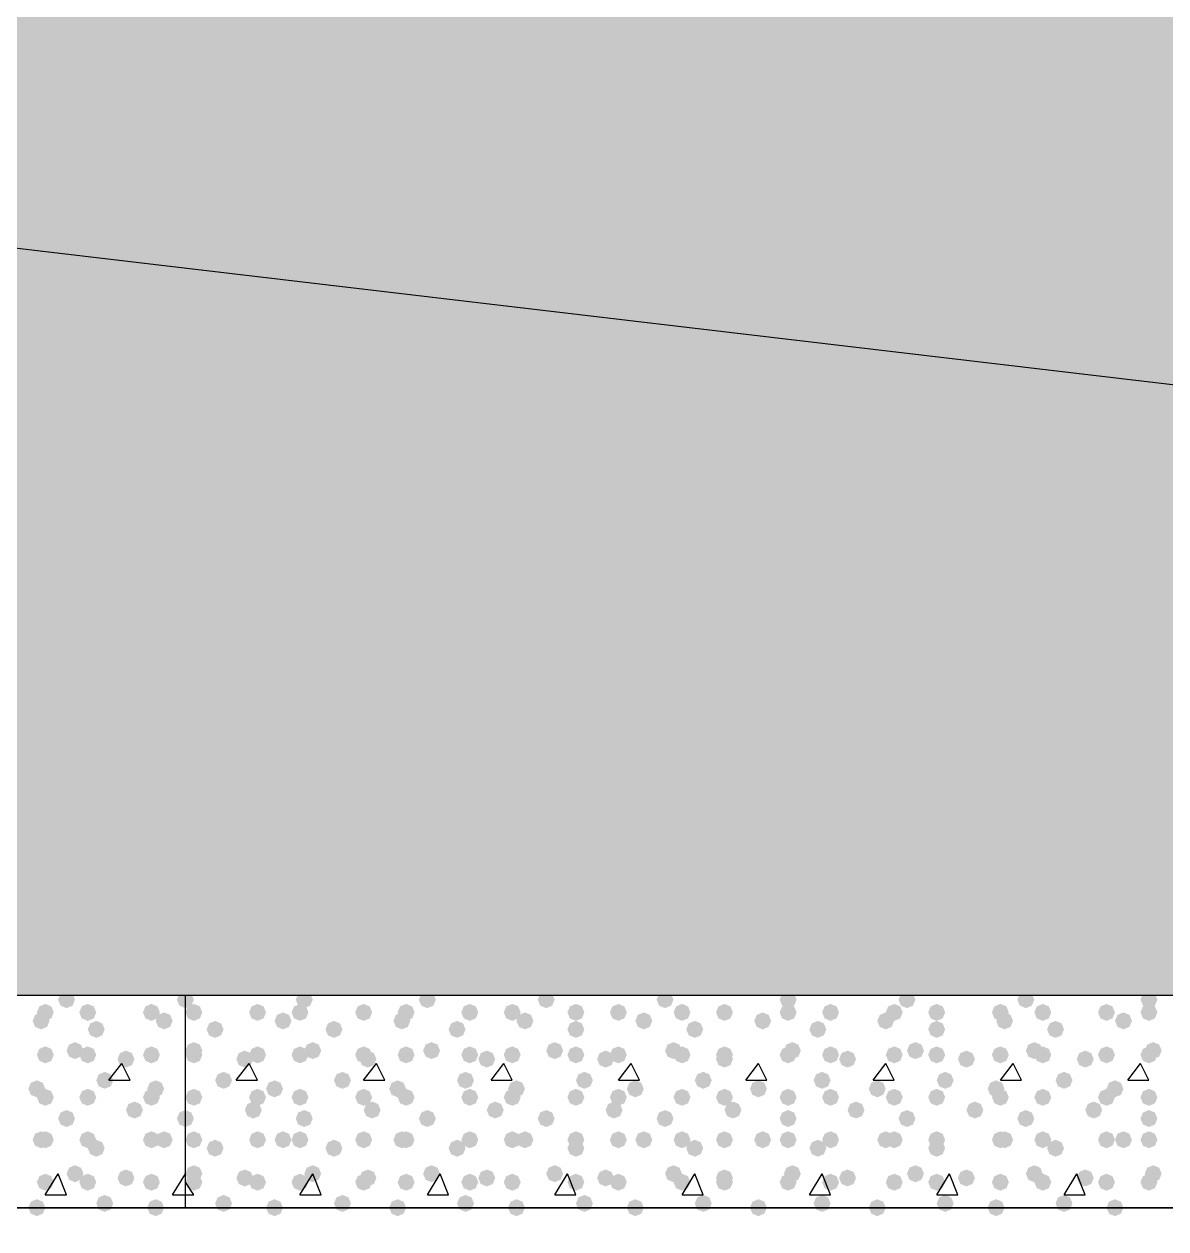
# Model space of a CAD drawing. Header units: millimetres. Extents: x 0 to 420, y 0 to 297.
# Drawn here: x 131.83 to 143.21, y 181.48 to 193.5 of the extents above; entities that cross this region are included whole.
import ezdxf

# ---------------------------------------------------------------- set-up
doc = ezdxf.new("R2010")
doc.units = ezdxf.units.MM
doc.layers.get('0').update_dxf_attribs({"linetype": 'CONTINUOUS'})

msp = doc.modelspace()

# ---------------------------------------------------------------- hatches: boundary and pattern name
at = {"true_color": 0x000008}
h = msp.add_hatch(color=0, dxfattribs=at)
h.paths.add_polyline_path([(194.902667, 202.861333), (33.528, 202.861333), (194.902667, 183.811333)], flags=0)
h.paths.add_polyline_path([(33.528, 202.861333), (194.902667, 183.811333), (33.528, 183.811333)], flags=0)
at = {"true_color": 0x000007}
for points in [[(132.334, 183.769), (132.309129, 183.709204), (132.249333, 183.684333), (132.189538, 183.709204), (132.164667, 183.769), (132.189537, 183.828796), (132.249333, 183.853667), (132.309129, 183.828796)], [(133.519333, 183.769), (133.494463, 183.709204), (133.434667, 183.684333), (133.374871, 183.709204), (133.35, 183.769), (133.374871, 183.828796), (133.434667, 183.853667), (133.494462, 183.828796)], [(132.122333, 183.642), (132.097463, 183.582204), (132.037667, 183.557333), (131.977871, 183.582204), (131.953, 183.642), (131.977871, 183.701796), (132.037667, 183.726667), (132.097462, 183.701796)], [(132.545667, 183.642), (132.520796, 183.582204), (132.461, 183.557333), (132.401204, 183.582204), (132.376333, 183.642), (132.401204, 183.701796), (132.461, 183.726667), (132.520796, 183.701796)], [(133.180667, 183.642), (133.155796, 183.582204), (133.096, 183.557333), (133.036204, 183.582204), (133.011333, 183.642), (133.036204, 183.701796), (133.096, 183.726667), (133.155796, 183.701796)], [(132.08, 183.557333), (132.055129, 183.497537), (131.995333, 183.472667), (131.935538, 183.497537), (131.910667, 183.557333), (131.935537, 183.617129), (131.995333, 183.642), (132.055129, 183.617129)], [(133.307667, 183.557333), (133.282796, 183.497537), (133.223, 183.472667), (133.163204, 183.497537), (133.138333, 183.557333), (133.163204, 183.617129), (133.223, 183.642), (133.282796, 183.617129)], [(132.630333, 183.472667), (132.605463, 183.412871), (132.545667, 183.388), (132.485871, 183.412871), (132.461, 183.472667), (132.485871, 183.532462), (132.545667, 183.557333), (132.605462, 183.532463)], [(132.418667, 183.261), (132.393796, 183.201204), (132.334, 183.176333), (132.274204, 183.201204), (132.249333, 183.261), (132.274204, 183.320796), (132.334, 183.345667), (132.393796, 183.320796)], [(132.122333, 183.218667), (132.097463, 183.158871), (132.037667, 183.134), (131.977871, 183.158871), (131.953, 183.218667), (131.977871, 183.278462), (132.037667, 183.303333), (132.097462, 183.278463)], [(132.545667, 183.218667), (132.520796, 183.158871), (132.461, 183.134), (132.401204, 183.158871), (132.376333, 183.218667), (132.401204, 183.278462), (132.461, 183.303333), (132.520796, 183.278463)], [(132.926667, 183.176333), (132.901796, 183.116537), (132.842, 183.091667), (132.782204, 183.116537), (132.757333, 183.176333), (132.782204, 183.236129), (132.842, 183.261), (132.901796, 183.236129)], [(133.180667, 183.218667), (133.155796, 183.158871), (133.096, 183.134), (133.036204, 183.158871), (133.011333, 183.218667), (133.036204, 183.278462), (133.096, 183.303333), (133.155796, 183.278463)], [(132.715, 182.964667), (132.690129, 182.904871), (132.630333, 182.88), (132.570538, 182.904871), (132.545667, 182.964667), (132.570537, 183.024462), (132.630333, 183.049333), (132.690129, 183.024463)], [(132.037667, 182.88), (132.012796, 182.820204), (131.953, 182.795333), (131.893204, 182.820204), (131.868333, 182.88), (131.893204, 182.939796), (131.953, 182.964667), (132.012796, 182.939796)], [(132.122333, 182.795333), (132.097463, 182.735537), (132.037667, 182.710667), (131.977871, 182.735537), (131.953, 182.795333), (131.977871, 182.855129), (132.037667, 182.88), (132.097462, 182.855129)], [(132.545667, 182.795333), (132.520796, 182.735537), (132.461, 182.710667), (132.401204, 182.735537), (132.376333, 182.795333), (132.401204, 182.855129), (132.461, 182.88), (132.520796, 182.855129)], [(133.180667, 182.795333), (133.155796, 182.735537), (133.096, 182.710667), (133.036204, 182.735537), (133.011333, 182.795333), (133.036204, 182.855129), (133.096, 182.88), (133.155796, 182.855129)], [(133.223, 182.88), (133.198129, 182.820204), (133.138333, 182.795333), (133.078537, 182.820204), (133.053667, 182.88), (133.078537, 182.939796), (133.138333, 182.964667), (133.198129, 182.939796)], [(133.011333, 182.668333), (132.986462, 182.608537), (132.926667, 182.583667), (132.866871, 182.608537), (132.842, 182.668333), (132.866871, 182.728129), (132.926667, 182.753), (132.986462, 182.728129)], [(132.334, 182.583667), (132.309129, 182.523871), (132.249333, 182.499), (132.189538, 182.523871), (132.164667, 182.583667), (132.189537, 182.643462), (132.249333, 182.668333), (132.309129, 182.643463)], [(133.519333, 182.583667), (133.494463, 182.523871), (133.434667, 182.499), (133.374871, 182.523871), (133.35, 182.583667), (133.374871, 182.643462), (133.434667, 182.668333), (133.494462, 182.643463)], [(132.08, 182.372), (132.055129, 182.312204), (131.995333, 182.287333), (131.935538, 182.312204), (131.910667, 182.372), (131.935537, 182.431796), (131.995333, 182.456667), (132.055129, 182.431796)], [(132.122333, 182.372), (132.097463, 182.312204), (132.037667, 182.287333), (131.977871, 182.312204), (131.953, 182.372), (131.977871, 182.431796), (132.037667, 182.456667), (132.097462, 182.431796)], [(132.545667, 182.372), (132.520796, 182.312204), (132.461, 182.287333), (132.401204, 182.312204), (132.376333, 182.372), (132.401204, 182.431796), (132.461, 182.456667), (132.520796, 182.431796)], [(133.180667, 182.372), (133.155796, 182.312204), (133.096, 182.287333), (133.036204, 182.312204), (133.011333, 182.372), (133.036204, 182.431796), (133.096, 182.456667), (133.155796, 182.431796)], [(133.307667, 182.372), (133.282796, 182.312204), (133.223, 182.287333), (133.163204, 182.312204), (133.138333, 182.372), (133.163204, 182.431796), (133.223, 182.456667), (133.282796, 182.431796)], [(132.630333, 182.287333), (132.605463, 182.227537), (132.545667, 182.202667), (132.485871, 182.227537), (132.461, 182.287333), (132.485871, 182.347129), (132.545667, 182.372), (132.605462, 182.347129)], [(132.122333, 181.948667), (132.097463, 181.888871), (132.037667, 181.864), (131.977871, 181.888871), (131.953, 181.948667), (131.977871, 182.008462), (132.037667, 182.033333), (132.097462, 182.008463)], [(132.418667, 182.033333), (132.393796, 181.973537), (132.334, 181.948667), (132.274204, 181.973537), (132.249333, 182.033333), (132.274204, 182.093129), (132.334, 182.118), (132.393796, 182.093129)], [(132.545667, 181.948667), (132.520796, 181.888871), (132.461, 181.864), (132.401204, 181.888871), (132.376333, 181.948667), (132.401204, 182.008462), (132.461, 182.033333), (132.520796, 182.008463)], [(132.926667, 181.991), (132.901796, 181.931204), (132.842, 181.906333), (132.782204, 181.931204), (132.757333, 181.991), (132.782204, 182.050796), (132.842, 182.075667), (132.901796, 182.050796)], [(133.180667, 181.948667), (133.155796, 181.888871), (133.096, 181.864), (133.036204, 181.888871), (133.011333, 181.948667), (133.036204, 182.008462), (133.096, 182.033333), (133.155796, 182.008463)], [(132.715, 181.737), (132.690129, 181.677204), (132.630333, 181.652333), (132.570538, 181.677204), (132.545667, 181.737), (132.570537, 181.796796), (132.630333, 181.821667), (132.690129, 181.796796)], [(132.037667, 181.694667), (132.012796, 181.634871), (131.953, 181.61), (131.893204, 181.634871), (131.868333, 181.694667), (131.893204, 181.754462), (131.953, 181.779333), (132.012796, 181.754463)], [(133.223, 181.694667), (133.198129, 181.634871), (133.138333, 181.61), (133.078537, 181.634871), (133.053667, 181.694667), (133.078537, 181.754462), (133.138333, 181.779333), (133.198129, 181.754463)]]:
    msp.add_hatch(color=0, dxfattribs=at).paths.add_polyline_path(points, flags=0)
at = {"true_color": 0x000008}
for points in [[(134.704667, 183.769), (134.679796, 183.709204), (134.62, 183.684333), (134.560204, 183.709204), (134.535333, 183.769), (134.560204, 183.828796), (134.62, 183.853667), (134.679796, 183.828796)], [(135.932333, 183.769), (135.907463, 183.709204), (135.847667, 183.684333), (135.787871, 183.709204), (135.763, 183.769), (135.787871, 183.828796), (135.847667, 183.853667), (135.907462, 183.828796)], [(137.117667, 183.769), (137.092796, 183.709204), (137.033, 183.684333), (136.973204, 183.709204), (136.948333, 183.769), (136.973204, 183.828796), (137.033, 183.853667), (137.092796, 183.828796)], [(138.303, 183.769), (138.278129, 183.709204), (138.218333, 183.684333), (138.158537, 183.709204), (138.133667, 183.769), (138.158537, 183.828796), (138.218333, 183.853667), (138.278129, 183.828796)], [(139.530667, 183.769), (139.505796, 183.709204), (139.446, 183.684333), (139.386204, 183.709204), (139.361333, 183.769), (139.386204, 183.828796), (139.446, 183.853667), (139.505796, 183.828796)], [(140.716, 183.769), (140.691129, 183.709204), (140.631333, 183.684333), (140.571538, 183.709204), (140.546667, 183.769), (140.571537, 183.828796), (140.631333, 183.853667), (140.691129, 183.828796)], [(141.901333, 183.769), (141.876463, 183.709204), (141.816667, 183.684333), (141.756871, 183.709204), (141.732, 183.769), (141.756871, 183.828796), (141.816667, 183.853667), (141.876462, 183.828796)], [(143.129, 183.769), (143.104129, 183.709204), (143.044333, 183.684333), (142.984537, 183.709204), (142.959667, 183.769), (142.984537, 183.828796), (143.044333, 183.853667), (143.104129, 183.828796)], [(133.604, 183.642), (133.579129, 183.582204), (133.519333, 183.557333), (133.459538, 183.582204), (133.434667, 183.642), (133.459537, 183.701796), (133.519333, 183.726667), (133.579129, 183.701796)], [(134.239, 183.642), (134.214129, 183.582204), (134.154333, 183.557333), (134.094538, 183.582204), (134.069667, 183.642), (134.094537, 183.701796), (134.154333, 183.726667), (134.214129, 183.701796)], [(134.662333, 183.642), (134.637463, 183.582204), (134.577667, 183.557333), (134.517871, 183.582204), (134.493, 183.642), (134.517871, 183.701796), (134.577667, 183.726667), (134.637462, 183.701796)], [(135.297333, 183.642), (135.272463, 183.582204), (135.212667, 183.557333), (135.152871, 183.582204), (135.128, 183.642), (135.152871, 183.701796), (135.212667, 183.726667), (135.272462, 183.701796)], [(135.720667, 183.642), (135.695796, 183.582204), (135.636, 183.557333), (135.576204, 183.582204), (135.551333, 183.642), (135.576204, 183.701796), (135.636, 183.726667), (135.695796, 183.701796)], [(136.355667, 183.642), (136.330796, 183.582204), (136.271, 183.557333), (136.211204, 183.582204), (136.186333, 183.642), (136.211204, 183.701796), (136.271, 183.726667), (136.330796, 183.701796)], [(136.779, 183.642), (136.754129, 183.582204), (136.694333, 183.557333), (136.634537, 183.582204), (136.609667, 183.642), (136.634537, 183.701796), (136.694333, 183.726667), (136.754129, 183.701796)], [(137.414, 183.642), (137.389129, 183.582204), (137.329333, 183.557333), (137.269538, 183.582204), (137.244667, 183.642), (137.269537, 183.701796), (137.329333, 183.726667), (137.389129, 183.701796)], [(137.837333, 183.642), (137.812463, 183.582204), (137.752667, 183.557333), (137.692871, 183.582204), (137.668, 183.642), (137.692871, 183.701796), (137.752667, 183.726667), (137.812462, 183.701796)], [(138.472333, 183.642), (138.447463, 183.582204), (138.387667, 183.557333), (138.327871, 183.582204), (138.303, 183.642), (138.327871, 183.701796), (138.387667, 183.726667), (138.447462, 183.701796)], [(138.895667, 183.642), (138.870796, 183.582204), (138.811, 183.557333), (138.751204, 183.582204), (138.726333, 183.642), (138.751204, 183.701796), (138.811, 183.726667), (138.870796, 183.701796)], [(139.530667, 183.642), (139.505796, 183.582204), (139.446, 183.557333), (139.386204, 183.582204), (139.361333, 183.642), (139.386204, 183.701796), (139.446, 183.726667), (139.505796, 183.701796)], [(139.954, 183.642), (139.929129, 183.582204), (139.869333, 183.557333), (139.809538, 183.582204), (139.784667, 183.642), (139.809537, 183.701796), (139.869333, 183.726667), (139.929129, 183.701796)], [(140.589, 183.642), (140.564129, 183.582204), (140.504333, 183.557333), (140.444538, 183.582204), (140.419667, 183.642), (140.444537, 183.701796), (140.504333, 183.726667), (140.564129, 183.701796)], [(141.012333, 183.642), (140.987462, 183.582204), (140.927667, 183.557333), (140.867871, 183.582204), (140.843, 183.642), (140.867871, 183.701796), (140.927667, 183.726667), (140.987462, 183.701796)], [(141.647333, 183.642), (141.622463, 183.582204), (141.562667, 183.557333), (141.502871, 183.582204), (141.478, 183.642), (141.502871, 183.701796), (141.562667, 183.726667), (141.622462, 183.701796)], [(142.070667, 183.642), (142.045796, 183.582204), (141.986, 183.557333), (141.926204, 183.582204), (141.901333, 183.642), (141.926204, 183.701796), (141.986, 183.726667), (142.045796, 183.701796)], [(142.705667, 183.642), (142.680796, 183.582204), (142.621, 183.557333), (142.561204, 183.582204), (142.536333, 183.642), (142.561204, 183.701796), (142.621, 183.726667), (142.680796, 183.701796)], [(143.129, 183.642), (143.104129, 183.582204), (143.044333, 183.557333), (142.984537, 183.582204), (142.959667, 183.642), (142.984537, 183.701796), (143.044333, 183.726667), (143.104129, 183.701796)], [(134.493, 183.557333), (134.468129, 183.497537), (134.408333, 183.472667), (134.348537, 183.497537), (134.323667, 183.557333), (134.348537, 183.617129), (134.408333, 183.642), (134.468129, 183.617129)], [(135.678333, 183.557333), (135.653463, 183.497537), (135.593667, 183.472667), (135.533871, 183.497537), (135.509, 183.557333), (135.533871, 183.617129), (135.593667, 183.642), (135.653462, 183.617129)], [(136.906, 183.557333), (136.881129, 183.497537), (136.821333, 183.472667), (136.761538, 183.497537), (136.736667, 183.557333), (136.761537, 183.617129), (136.821333, 183.642), (136.881129, 183.617129)], [(138.091333, 183.557333), (138.066463, 183.497537), (138.006667, 183.472667), (137.946871, 183.497537), (137.922, 183.557333), (137.946871, 183.617129), (138.006667, 183.642), (138.066462, 183.617129)], [(139.276667, 183.557333), (139.251796, 183.497537), (139.192, 183.472667), (139.132204, 183.497537), (139.107333, 183.557333), (139.132204, 183.617129), (139.192, 183.642), (139.251796, 183.617129)], [(140.504333, 183.557333), (140.479463, 183.497537), (140.419667, 183.472667), (140.359871, 183.497537), (140.335, 183.557333), (140.359871, 183.617129), (140.419667, 183.642), (140.479462, 183.617129)], [(141.689667, 183.557333), (141.664796, 183.497537), (141.605, 183.472667), (141.545204, 183.497537), (141.520333, 183.557333), (141.545204, 183.617129), (141.605, 183.642), (141.664796, 183.617129)], [(142.875, 183.557333), (142.850129, 183.497537), (142.790333, 183.472667), (142.730538, 183.497537), (142.705667, 183.557333), (142.730537, 183.617129), (142.790333, 183.642), (142.850129, 183.617129)], [(133.815667, 183.472667), (133.790796, 183.412871), (133.731, 183.388), (133.671204, 183.412871), (133.646333, 183.472667), (133.671204, 183.532462), (133.731, 183.557333), (133.790796, 183.532463)], [(135.001, 183.472667), (134.976129, 183.412871), (134.916333, 183.388), (134.856538, 183.412871), (134.831667, 183.472667), (134.856537, 183.532462), (134.916333, 183.557333), (134.976129, 183.532463)], [(136.228667, 183.472667), (136.203796, 183.412871), (136.144, 183.388), (136.084204, 183.412871), (136.059333, 183.472667), (136.084204, 183.532462), (136.144, 183.557333), (136.203796, 183.532463)], [(137.414, 183.472667), (137.389129, 183.412871), (137.329333, 183.388), (137.269538, 183.412871), (137.244667, 183.472667), (137.269537, 183.532462), (137.329333, 183.557333), (137.389129, 183.532463)], [(138.599333, 183.472667), (138.574463, 183.412871), (138.514667, 183.388), (138.454871, 183.412871), (138.43, 183.472667), (138.454871, 183.532462), (138.514667, 183.557333), (138.574462, 183.532463)], [(139.827, 183.472667), (139.802129, 183.412871), (139.742333, 183.388), (139.682538, 183.412871), (139.657667, 183.472667), (139.682537, 183.532462), (139.742333, 183.557333), (139.802129, 183.532463)], [(141.012333, 183.472667), (140.987462, 183.412871), (140.927667, 183.388), (140.867871, 183.412871), (140.843, 183.472667), (140.867871, 183.532462), (140.927667, 183.557333), (140.987462, 183.532463)], [(142.197667, 183.472667), (142.172796, 183.412871), (142.113, 183.388), (142.053204, 183.412871), (142.028333, 183.472667), (142.053204, 183.532462), (142.113, 183.557333), (142.172796, 183.532463)], [(133.604, 183.261), (133.579129, 183.201204), (133.519333, 183.176333), (133.459538, 183.201204), (133.434667, 183.261), (133.459537, 183.320796), (133.519333, 183.345667), (133.579129, 183.320796)], [(134.789333, 183.261), (134.764463, 183.201204), (134.704667, 183.176333), (134.644871, 183.201204), (134.62, 183.261), (134.644871, 183.320796), (134.704667, 183.345667), (134.764462, 183.320796)], [(135.974667, 183.261), (135.949796, 183.201204), (135.89, 183.176333), (135.830204, 183.201204), (135.805333, 183.261), (135.830204, 183.320796), (135.89, 183.345667), (135.949796, 183.320796)], [(137.202333, 183.261), (137.177462, 183.201204), (137.117667, 183.176333), (137.057871, 183.201204), (137.033, 183.261), (137.057871, 183.320796), (137.117667, 183.345667), (137.177462, 183.320796)], [(138.387667, 183.261), (138.362796, 183.201204), (138.303, 183.176333), (138.243204, 183.201204), (138.218333, 183.261), (138.243204, 183.320796), (138.303, 183.345667), (138.362796, 183.320796)], [(139.573, 183.261), (139.548129, 183.201204), (139.488333, 183.176333), (139.428538, 183.201204), (139.403667, 183.261), (139.428537, 183.320796), (139.488333, 183.345667), (139.548129, 183.320796)], [(140.800667, 183.261), (140.775796, 183.201204), (140.716, 183.176333), (140.656204, 183.201204), (140.631333, 183.261), (140.656204, 183.320796), (140.716, 183.345667), (140.775796, 183.320796)], [(141.986, 183.261), (141.961129, 183.201204), (141.901333, 183.176333), (141.841538, 183.201204), (141.816667, 183.261), (141.841537, 183.320796), (141.901333, 183.345667), (141.961129, 183.320796)], [(143.171333, 183.261), (143.146462, 183.201204), (143.086667, 183.176333), (143.026871, 183.201204), (143.002, 183.261), (143.026871, 183.320796), (143.086667, 183.345667), (143.146462, 183.320796)], [(133.604, 183.218667), (133.579129, 183.158871), (133.519333, 183.134), (133.459538, 183.158871), (133.434667, 183.218667), (133.459537, 183.278462), (133.519333, 183.303333), (133.579129, 183.278463)], [(134.112, 183.176333), (134.087129, 183.116537), (134.027333, 183.091667), (133.967538, 183.116537), (133.942667, 183.176333), (133.967537, 183.236129), (134.027333, 183.261), (134.087129, 183.236129)], [(134.239, 183.218667), (134.214129, 183.158871), (134.154333, 183.134), (134.094538, 183.158871), (134.069667, 183.218667), (134.094537, 183.278462), (134.154333, 183.303333), (134.214129, 183.278463)], [(134.662333, 183.218667), (134.637463, 183.158871), (134.577667, 183.134), (134.517871, 183.158871), (134.493, 183.218667), (134.517871, 183.278462), (134.577667, 183.303333), (134.637462, 183.278463)], [(135.297333, 183.218667), (135.272463, 183.158871), (135.212667, 183.134), (135.152871, 183.158871), (135.128, 183.218667), (135.152871, 183.278462), (135.212667, 183.303333), (135.272462, 183.278463)], [(135.339667, 183.176333), (135.314796, 183.116537), (135.255, 183.091667), (135.195204, 183.116537), (135.170333, 183.176333), (135.195204, 183.236129), (135.255, 183.261), (135.314796, 183.236129)], [(135.720667, 183.218667), (135.695796, 183.158871), (135.636, 183.134), (135.576204, 183.158871), (135.551333, 183.218667), (135.576204, 183.278462), (135.636, 183.303333), (135.695796, 183.278463)], [(136.355667, 183.218667), (136.330796, 183.158871), (136.271, 183.134), (136.211204, 183.158871), (136.186333, 183.218667), (136.211204, 183.278462), (136.271, 183.303333), (136.330796, 183.278463)], [(136.525, 183.176333), (136.500129, 183.116537), (136.440333, 183.091667), (136.380538, 183.116537), (136.355667, 183.176333), (136.380537, 183.236129), (136.440333, 183.261), (136.500129, 183.236129)], [(136.779, 183.218667), (136.754129, 183.158871), (136.694333, 183.134), (136.634537, 183.158871), (136.609667, 183.218667), (136.634537, 183.278462), (136.694333, 183.303333), (136.754129, 183.278463)], [(137.414, 183.218667), (137.389129, 183.158871), (137.329333, 183.134), (137.269538, 183.158871), (137.244667, 183.218667), (137.269537, 183.278462), (137.329333, 183.303333), (137.389129, 183.278463)], [(137.710333, 183.176333), (137.685463, 183.116537), (137.625667, 183.091667), (137.565871, 183.116537), (137.541, 183.176333), (137.565871, 183.236129), (137.625667, 183.261), (137.685462, 183.236129)], [(137.837333, 183.218667), (137.812463, 183.158871), (137.752667, 183.134), (137.692871, 183.158871), (137.668, 183.218667), (137.692871, 183.278462), (137.752667, 183.303333), (137.812462, 183.278463)], [(138.472333, 183.218667), (138.447463, 183.158871), (138.387667, 183.134), (138.327871, 183.158871), (138.303, 183.218667), (138.327871, 183.278462), (138.387667, 183.303333), (138.447462, 183.278463)], [(138.895667, 183.218667), (138.870796, 183.158871), (138.811, 183.134), (138.751204, 183.158871), (138.726333, 183.218667), (138.751204, 183.278462), (138.811, 183.303333), (138.870796, 183.278463)], [(138.895667, 183.176333), (138.870796, 183.116537), (138.811, 183.091667), (138.751204, 183.116537), (138.726333, 183.176333), (138.751204, 183.236129), (138.811, 183.261), (138.870796, 183.236129)], [(139.530667, 183.218667), (139.505796, 183.158871), (139.446, 183.134), (139.386204, 183.158871), (139.361333, 183.218667), (139.386204, 183.278462), (139.446, 183.303333), (139.505796, 183.278463)], [(139.954, 183.218667), (139.929129, 183.158871), (139.869333, 183.134), (139.809538, 183.158871), (139.784667, 183.218667), (139.809537, 183.278462), (139.869333, 183.303333), (139.929129, 183.278463)], [(140.123333, 183.176333), (140.098463, 183.116537), (140.038667, 183.091667), (139.978871, 183.116537), (139.954, 183.176333), (139.978871, 183.236129), (140.038667, 183.261), (140.098462, 183.236129)], [(140.589, 183.218667), (140.564129, 183.158871), (140.504333, 183.134), (140.444538, 183.158871), (140.419667, 183.218667), (140.444537, 183.278462), (140.504333, 183.303333), (140.564129, 183.278463)], [(141.012333, 183.218667), (140.987462, 183.158871), (140.927667, 183.134), (140.867871, 183.158871), (140.843, 183.218667), (140.867871, 183.278462), (140.927667, 183.303333), (140.987462, 183.278463)], [(141.308667, 183.176333), (141.283796, 183.116537), (141.224, 183.091667), (141.164204, 183.116537), (141.139333, 183.176333), (141.164204, 183.236129), (141.224, 183.261), (141.283796, 183.236129)], [(141.647333, 183.218667), (141.622463, 183.158871), (141.562667, 183.134), (141.502871, 183.158871), (141.478, 183.218667), (141.502871, 183.278462), (141.562667, 183.303333), (141.622462, 183.278463)], [(142.070667, 183.218667), (142.045796, 183.158871), (141.986, 183.134), (141.926204, 183.158871), (141.901333, 183.218667), (141.926204, 183.278462), (141.986, 183.303333), (142.045796, 183.278463)], [(142.494, 183.176333), (142.469129, 183.116537), (142.409333, 183.091667), (142.349538, 183.116537), (142.324667, 183.176333), (142.349537, 183.236129), (142.409333, 183.261), (142.469129, 183.236129)], [(142.705667, 183.218667), (142.680796, 183.158871), (142.621, 183.134), (142.561204, 183.158871), (142.536333, 183.218667), (142.561204, 183.278462), (142.621, 183.303333), (142.680796, 183.278463)], [(143.129, 183.218667), (143.104129, 183.158871), (143.044333, 183.134), (142.984537, 183.158871), (142.959667, 183.218667), (142.984537, 183.278462), (143.044333, 183.303333), (143.104129, 183.278463)], [(133.900333, 182.964667), (133.875463, 182.904871), (133.815667, 182.88), (133.755871, 182.904871), (133.731, 182.964667), (133.755871, 183.024462), (133.815667, 183.049333), (133.875462, 183.024463)], [(135.085667, 182.964667), (135.060796, 182.904871), (135.001, 182.88), (134.941204, 182.904871), (134.916333, 182.964667), (134.941204, 183.024462), (135.001, 183.049333), (135.060796, 183.024463)], [(136.313333, 182.964667), (136.288463, 182.904871), (136.228667, 182.88), (136.168871, 182.904871), (136.144, 182.964667), (136.168871, 183.024462), (136.228667, 183.049333), (136.288462, 183.024463)], [(137.498667, 182.964667), (137.473796, 182.904871), (137.414, 182.88), (137.354204, 182.904871), (137.329333, 182.964667), (137.354204, 183.024462), (137.414, 183.049333), (137.473796, 183.024463)], [(138.684, 182.964667), (138.659129, 182.904871), (138.599333, 182.88), (138.539537, 182.904871), (138.514667, 182.964667), (138.539537, 183.024462), (138.599333, 183.049333), (138.659129, 183.024463)], [(139.869333, 182.964667), (139.844463, 182.904871), (139.784667, 182.88), (139.724871, 182.904871), (139.7, 182.964667), (139.724871, 183.024462), (139.784667, 183.049333), (139.844462, 183.024463)], [(141.097, 182.964667), (141.072129, 182.904871), (141.012333, 182.88), (140.952538, 182.904871), (140.927667, 182.964667), (140.952537, 183.024462), (141.012333, 183.049333), (141.072129, 183.024463)], [(142.282333, 182.964667), (142.257463, 182.904871), (142.197667, 182.88), (142.137871, 182.904871), (142.113, 182.964667), (142.137871, 183.024462), (142.197667, 183.049333), (142.257462, 183.024463)], [(133.604, 182.795333), (133.579129, 182.735537), (133.519333, 182.710667), (133.459538, 182.735537), (133.434667, 182.795333), (133.459537, 182.855129), (133.519333, 182.88), (133.579129, 182.855129)], [(134.239, 182.795333), (134.214129, 182.735537), (134.154333, 182.710667), (134.094538, 182.735537), (134.069667, 182.795333), (134.094537, 182.855129), (134.154333, 182.88), (134.214129, 182.855129)], [(134.408333, 182.88), (134.383463, 182.820204), (134.323667, 182.795333), (134.263871, 182.820204), (134.239, 182.88), (134.263871, 182.939796), (134.323667, 182.964667), (134.383462, 182.939796)], [(134.662333, 182.795333), (134.637463, 182.735537), (134.577667, 182.710667), (134.517871, 182.735537), (134.493, 182.795333), (134.517871, 182.855129), (134.577667, 182.88), (134.637462, 182.855129)], [(135.297333, 182.795333), (135.272463, 182.735537), (135.212667, 182.710667), (135.152871, 182.735537), (135.128, 182.795333), (135.152871, 182.855129), (135.212667, 182.88), (135.272462, 182.855129)], [(135.636, 182.88), (135.611129, 182.820204), (135.551333, 182.795333), (135.491537, 182.820204), (135.466667, 182.88), (135.491537, 182.939796), (135.551333, 182.964667), (135.611129, 182.939796)], [(135.720667, 182.795333), (135.695796, 182.735537), (135.636, 182.710667), (135.576204, 182.735537), (135.551333, 182.795333), (135.576204, 182.855129), (135.636, 182.88), (135.695796, 182.855129)], [(136.355667, 182.795333), (136.330796, 182.735537), (136.271, 182.710667), (136.211204, 182.735537), (136.186333, 182.795333), (136.211204, 182.855129), (136.271, 182.88), (136.330796, 182.855129)], [(136.779, 182.795333), (136.754129, 182.735537), (136.694333, 182.710667), (136.634537, 182.735537), (136.609667, 182.795333), (136.634537, 182.855129), (136.694333, 182.88), (136.754129, 182.855129)], [(136.821333, 182.88), (136.796462, 182.820204), (136.736667, 182.795333), (136.676871, 182.820204), (136.652, 182.88), (136.676871, 182.939796), (136.736667, 182.964667), (136.796462, 182.939796)], [(137.414, 182.795333), (137.389129, 182.735537), (137.329333, 182.710667), (137.269538, 182.735537), (137.244667, 182.795333), (137.269537, 182.855129), (137.329333, 182.88), (137.389129, 182.855129)], [(137.837333, 182.795333), (137.812463, 182.735537), (137.752667, 182.710667), (137.692871, 182.735537), (137.668, 182.795333), (137.692871, 182.855129), (137.752667, 182.88), (137.812462, 182.855129)], [(138.006667, 182.88), (137.981796, 182.820204), (137.922, 182.795333), (137.862204, 182.820204), (137.837333, 182.88), (137.862204, 182.939796), (137.922, 182.964667), (137.981796, 182.939796)], [(138.472333, 182.795333), (138.447463, 182.735537), (138.387667, 182.710667), (138.327871, 182.735537), (138.303, 182.795333), (138.327871, 182.855129), (138.387667, 182.88), (138.447462, 182.855129)], [(138.895667, 182.795333), (138.870796, 182.735537), (138.811, 182.710667), (138.751204, 182.735537), (138.726333, 182.795333), (138.751204, 182.855129), (138.811, 182.88), (138.870796, 182.855129)], [(139.234333, 182.88), (139.209463, 182.820204), (139.149667, 182.795333), (139.089871, 182.820204), (139.065, 182.88), (139.089871, 182.939796), (139.149667, 182.964667), (139.209462, 182.939796)], [(139.530667, 182.795333), (139.505796, 182.735537), (139.446, 182.710667), (139.386204, 182.735537), (139.361333, 182.795333), (139.386204, 182.855129), (139.446, 182.88), (139.505796, 182.855129)], [(139.954, 182.795333), (139.929129, 182.735537), (139.869333, 182.710667), (139.809538, 182.735537), (139.784667, 182.795333), (139.809537, 182.855129), (139.869333, 182.88), (139.929129, 182.855129)], [(140.419667, 182.88), (140.394796, 182.820204), (140.335, 182.795333), (140.275204, 182.820204), (140.250333, 182.88), (140.275204, 182.939796), (140.335, 182.964667), (140.394796, 182.939796)], [(140.589, 182.795333), (140.564129, 182.735537), (140.504333, 182.710667), (140.444538, 182.735537), (140.419667, 182.795333), (140.444537, 182.855129), (140.504333, 182.88), (140.564129, 182.855129)], [(141.012333, 182.795333), (140.987462, 182.735537), (140.927667, 182.710667), (140.867871, 182.735537), (140.843, 182.795333), (140.867871, 182.855129), (140.927667, 182.88), (140.987462, 182.855129)], [(141.605, 182.88), (141.580129, 182.820204), (141.520333, 182.795333), (141.460537, 182.820204), (141.435667, 182.88), (141.460537, 182.939796), (141.520333, 182.964667), (141.580129, 182.939796)], [(141.647333, 182.795333), (141.622463, 182.735537), (141.562667, 182.710667), (141.502871, 182.735537), (141.478, 182.795333), (141.502871, 182.855129), (141.562667, 182.88), (141.622462, 182.855129)], [(142.070667, 182.795333), (142.045796, 182.735537), (141.986, 182.710667), (141.926204, 182.735537), (141.901333, 182.795333), (141.926204, 182.855129), (141.986, 182.88), (142.045796, 182.855129)], [(142.705667, 182.795333), (142.680796, 182.735537), (142.621, 182.710667), (142.561204, 182.735537), (142.536333, 182.795333), (142.561204, 182.855129), (142.621, 182.88), (142.680796, 182.855129)], [(142.790333, 182.88), (142.765463, 182.820204), (142.705667, 182.795333), (142.645871, 182.820204), (142.621, 182.88), (142.645871, 182.939796), (142.705667, 182.964667), (142.765462, 182.939796)], [(143.129, 182.795333), (143.104129, 182.735537), (143.044333, 182.710667), (142.984537, 182.735537), (142.959667, 182.795333), (142.984537, 182.855129), (143.044333, 182.88), (143.104129, 182.855129)], [(134.196667, 182.668333), (134.171796, 182.608537), (134.112, 182.583667), (134.052204, 182.608537), (134.027333, 182.668333), (134.052204, 182.728129), (134.112, 182.753), (134.171796, 182.728129)], [(135.382, 182.668333), (135.357129, 182.608537), (135.297333, 182.583667), (135.237538, 182.608537), (135.212667, 182.668333), (135.237537, 182.728129), (135.297333, 182.753), (135.357129, 182.728129)], [(136.609667, 182.668333), (136.584796, 182.608537), (136.525, 182.583667), (136.465204, 182.608537), (136.440333, 182.668333), (136.465204, 182.728129), (136.525, 182.753), (136.584796, 182.728129)], [(137.795, 182.668333), (137.770129, 182.608537), (137.710333, 182.583667), (137.650538, 182.608537), (137.625667, 182.668333), (137.650537, 182.728129), (137.710333, 182.753), (137.770129, 182.728129)], [(138.980333, 182.668333), (138.955463, 182.608537), (138.895667, 182.583667), (138.835871, 182.608537), (138.811, 182.668333), (138.835871, 182.728129), (138.895667, 182.753), (138.955462, 182.728129)], [(140.208, 182.668333), (140.183129, 182.608537), (140.123333, 182.583667), (140.063538, 182.608537), (140.038667, 182.668333), (140.063537, 182.728129), (140.123333, 182.753), (140.183129, 182.728129)], [(141.393333, 182.668333), (141.368463, 182.608537), (141.308667, 182.583667), (141.248871, 182.608537), (141.224, 182.668333), (141.248871, 182.728129), (141.308667, 182.753), (141.368462, 182.728129)], [(142.578667, 182.668333), (142.553796, 182.608537), (142.494, 182.583667), (142.434204, 182.608537), (142.409333, 182.668333), (142.434204, 182.728129), (142.494, 182.753), (142.553796, 182.728129)], [(134.704667, 182.583667), (134.679796, 182.523871), (134.62, 182.499), (134.560204, 182.523871), (134.535333, 182.583667), (134.560204, 182.643462), (134.62, 182.668333), (134.679796, 182.643463)], [(135.932333, 182.583667), (135.907463, 182.523871), (135.847667, 182.499), (135.787871, 182.523871), (135.763, 182.583667), (135.787871, 182.643462), (135.847667, 182.668333), (135.907462, 182.643463)], [(137.117667, 182.583667), (137.092796, 182.523871), (137.033, 182.499), (136.973204, 182.523871), (136.948333, 182.583667), (136.973204, 182.643462), (137.033, 182.668333), (137.092796, 182.643463)], [(138.303, 182.583667), (138.278129, 182.523871), (138.218333, 182.499), (138.158537, 182.523871), (138.133667, 182.583667), (138.158537, 182.643462), (138.218333, 182.668333), (138.278129, 182.643463)], [(139.530667, 182.583667), (139.505796, 182.523871), (139.446, 182.499), (139.386204, 182.523871), (139.361333, 182.583667), (139.386204, 182.643462), (139.446, 182.668333), (139.505796, 182.643463)], [(140.716, 182.583667), (140.691129, 182.523871), (140.631333, 182.499), (140.571538, 182.523871), (140.546667, 182.583667), (140.571537, 182.643462), (140.631333, 182.668333), (140.691129, 182.643463)], [(141.901333, 182.583667), (141.876463, 182.523871), (141.816667, 182.499), (141.756871, 182.523871), (141.732, 182.583667), (141.756871, 182.643462), (141.816667, 182.668333), (141.876462, 182.643463)], [(143.129, 182.583667), (143.104129, 182.523871), (143.044333, 182.499), (142.984537, 182.523871), (142.959667, 182.583667), (142.984537, 182.643462), (143.044333, 182.668333), (143.104129, 182.643463)], [(133.604, 182.372), (133.579129, 182.312204), (133.519333, 182.287333), (133.459538, 182.312204), (133.434667, 182.372), (133.459537, 182.431796), (133.519333, 182.456667), (133.579129, 182.431796)], [(134.239, 182.372), (134.214129, 182.312204), (134.154333, 182.287333), (134.094538, 182.312204), (134.069667, 182.372), (134.094537, 182.431796), (134.154333, 182.456667), (134.214129, 182.431796)], [(134.493, 182.372), (134.468129, 182.312204), (134.408333, 182.287333), (134.348537, 182.312204), (134.323667, 182.372), (134.348537, 182.431796), (134.408333, 182.456667), (134.468129, 182.431796)], [(134.662333, 182.372), (134.637463, 182.312204), (134.577667, 182.287333), (134.517871, 182.312204), (134.493, 182.372), (134.517871, 182.431796), (134.577667, 182.456667), (134.637462, 182.431796)], [(135.297333, 182.372), (135.272463, 182.312204), (135.212667, 182.287333), (135.152871, 182.312204), (135.128, 182.372), (135.152871, 182.431796), (135.212667, 182.456667), (135.272462, 182.431796)], [(135.678333, 182.372), (135.653463, 182.312204), (135.593667, 182.287333), (135.533871, 182.312204), (135.509, 182.372), (135.533871, 182.431796), (135.593667, 182.456667), (135.653462, 182.431796)], [(135.720667, 182.372), (135.695796, 182.312204), (135.636, 182.287333), (135.576204, 182.312204), (135.551333, 182.372), (135.576204, 182.431796), (135.636, 182.456667), (135.695796, 182.431796)], [(136.355667, 182.372), (136.330796, 182.312204), (136.271, 182.287333), (136.211204, 182.312204), (136.186333, 182.372), (136.211204, 182.431796), (136.271, 182.456667), (136.330796, 182.431796)], [(136.779, 182.372), (136.754129, 182.312204), (136.694333, 182.287333), (136.634537, 182.312204), (136.609667, 182.372), (136.634537, 182.431796), (136.694333, 182.456667), (136.754129, 182.431796)], [(136.906, 182.372), (136.881129, 182.312204), (136.821333, 182.287333), (136.761538, 182.312204), (136.736667, 182.372), (136.761537, 182.431796), (136.821333, 182.456667), (136.881129, 182.431796)], [(137.414, 182.372), (137.389129, 182.312204), (137.329333, 182.287333), (137.269538, 182.312204), (137.244667, 182.372), (137.269537, 182.431796), (137.329333, 182.456667), (137.389129, 182.431796)], [(137.837333, 182.372), (137.812463, 182.312204), (137.752667, 182.287333), (137.692871, 182.312204), (137.668, 182.372), (137.692871, 182.431796), (137.752667, 182.456667), (137.812462, 182.431796)], [(138.091333, 182.372), (138.066463, 182.312204), (138.006667, 182.287333), (137.946871, 182.312204), (137.922, 182.372), (137.946871, 182.431796), (138.006667, 182.456667), (138.066462, 182.431796)], [(138.472333, 182.372), (138.447463, 182.312204), (138.387667, 182.287333), (138.327871, 182.312204), (138.303, 182.372), (138.327871, 182.431796), (138.387667, 182.456667), (138.447462, 182.431796)], [(138.895667, 182.372), (138.870796, 182.312204), (138.811, 182.287333), (138.751204, 182.312204), (138.726333, 182.372), (138.751204, 182.431796), (138.811, 182.456667), (138.870796, 182.431796)], [(139.276667, 182.372), (139.251796, 182.312204), (139.192, 182.287333), (139.132204, 182.312204), (139.107333, 182.372), (139.132204, 182.431796), (139.192, 182.456667), (139.251796, 182.431796)], [(139.530667, 182.372), (139.505796, 182.312204), (139.446, 182.287333), (139.386204, 182.312204), (139.361333, 182.372), (139.386204, 182.431796), (139.446, 182.456667), (139.505796, 182.431796)], [(139.954, 182.372), (139.929129, 182.312204), (139.869333, 182.287333), (139.809538, 182.312204), (139.784667, 182.372), (139.809537, 182.431796), (139.869333, 182.456667), (139.929129, 182.431796)], [(140.504333, 182.372), (140.479463, 182.312204), (140.419667, 182.287333), (140.359871, 182.312204), (140.335, 182.372), (140.359871, 182.431796), (140.419667, 182.456667), (140.479462, 182.431796)], [(140.589, 182.372), (140.564129, 182.312204), (140.504333, 182.287333), (140.444538, 182.312204), (140.419667, 182.372), (140.444537, 182.431796), (140.504333, 182.456667), (140.564129, 182.431796)], [(141.012333, 182.372), (140.987462, 182.312204), (140.927667, 182.287333), (140.867871, 182.312204), (140.843, 182.372), (140.867871, 182.431796), (140.927667, 182.456667), (140.987462, 182.431796)], [(141.647333, 182.372), (141.622463, 182.312204), (141.562667, 182.287333), (141.502871, 182.312204), (141.478, 182.372), (141.502871, 182.431796), (141.562667, 182.456667), (141.622462, 182.431796)], [(141.689667, 182.372), (141.664796, 182.312204), (141.605, 182.287333), (141.545204, 182.312204), (141.520333, 182.372), (141.545204, 182.431796), (141.605, 182.456667), (141.664796, 182.431796)], [(142.070667, 182.372), (142.045796, 182.312204), (141.986, 182.287333), (141.926204, 182.312204), (141.901333, 182.372), (141.926204, 182.431796), (141.986, 182.456667), (142.045796, 182.431796)], [(142.705667, 182.372), (142.680796, 182.312204), (142.621, 182.287333), (142.561204, 182.312204), (142.536333, 182.372), (142.561204, 182.431796), (142.621, 182.456667), (142.680796, 182.431796)], [(142.875, 182.372), (142.850129, 182.312204), (142.790333, 182.287333), (142.730538, 182.312204), (142.705667, 182.372), (142.730537, 182.431796), (142.790333, 182.456667), (142.850129, 182.431796)], [(143.129, 182.372), (143.104129, 182.312204), (143.044333, 182.287333), (142.984537, 182.312204), (142.959667, 182.372), (142.984537, 182.431796), (143.044333, 182.456667), (143.104129, 182.431796)], [(133.815667, 182.287333), (133.790796, 182.227537), (133.731, 182.202667), (133.671204, 182.227537), (133.646333, 182.287333), (133.671204, 182.347129), (133.731, 182.372), (133.790796, 182.347129)], [(135.001, 182.287333), (134.976129, 182.227537), (134.916333, 182.202667), (134.856538, 182.227537), (134.831667, 182.287333), (134.856537, 182.347129), (134.916333, 182.372), (134.976129, 182.347129)], [(136.228667, 182.287333), (136.203796, 182.227537), (136.144, 182.202667), (136.084204, 182.227537), (136.059333, 182.287333), (136.084204, 182.347129), (136.144, 182.372), (136.203796, 182.347129)], [(137.414, 182.287333), (137.389129, 182.227537), (137.329333, 182.202667), (137.269538, 182.227537), (137.244667, 182.287333), (137.269537, 182.347129), (137.329333, 182.372), (137.389129, 182.347129)], [(138.599333, 182.287333), (138.574463, 182.227537), (138.514667, 182.202667), (138.454871, 182.227537), (138.43, 182.287333), (138.454871, 182.347129), (138.514667, 182.372), (138.574462, 182.347129)], [(139.827, 182.287333), (139.802129, 182.227537), (139.742333, 182.202667), (139.682538, 182.227537), (139.657667, 182.287333), (139.682537, 182.347129), (139.742333, 182.372), (139.802129, 182.347129)], [(141.012333, 182.287333), (140.987462, 182.227537), (140.927667, 182.202667), (140.867871, 182.227537), (140.843, 182.287333), (140.867871, 182.347129), (140.927667, 182.372), (140.987462, 182.347129)], [(142.197667, 182.287333), (142.172796, 182.227537), (142.113, 182.202667), (142.053204, 182.227537), (142.028333, 182.287333), (142.053204, 182.347129), (142.113, 182.372), (142.172796, 182.347129)], [(133.604, 182.033333), (133.579129, 181.973537), (133.519333, 181.948667), (133.459538, 181.973537), (133.434667, 182.033333), (133.459537, 182.093129), (133.519333, 182.118), (133.579129, 182.093129)], [(133.604, 181.948667), (133.579129, 181.888871), (133.519333, 181.864), (133.459538, 181.888871), (133.434667, 181.948667), (133.459537, 182.008462), (133.519333, 182.033333), (133.579129, 182.008463)], [(134.112, 181.991), (134.087129, 181.931204), (134.027333, 181.906333), (133.967538, 181.931204), (133.942667, 181.991), (133.967537, 182.050796), (134.027333, 182.075667), (134.087129, 182.050796)], [(134.239, 181.948667), (134.214129, 181.888871), (134.154333, 181.864), (134.094538, 181.888871), (134.069667, 181.948667), (134.094537, 182.008462), (134.154333, 182.033333), (134.214129, 182.008463)], [(134.662333, 181.948667), (134.637463, 181.888871), (134.577667, 181.864), (134.517871, 181.888871), (134.493, 181.948667), (134.517871, 182.008462), (134.577667, 182.033333), (134.637462, 182.008463)], [(134.789333, 182.033333), (134.764463, 181.973537), (134.704667, 181.948667), (134.644871, 181.973537), (134.62, 182.033333), (134.644871, 182.093129), (134.704667, 182.118), (134.764462, 182.093129)], [(135.297333, 181.948667), (135.272463, 181.888871), (135.212667, 181.864), (135.152871, 181.888871), (135.128, 181.948667), (135.152871, 182.008462), (135.212667, 182.033333), (135.272462, 182.008463)], [(135.339667, 181.991), (135.314796, 181.931204), (135.255, 181.906333), (135.195204, 181.931204), (135.170333, 181.991), (135.195204, 182.050796), (135.255, 182.075667), (135.314796, 182.050796)], [(135.720667, 181.948667), (135.695796, 181.888871), (135.636, 181.864), (135.576204, 181.888871), (135.551333, 181.948667), (135.576204, 182.008462), (135.636, 182.033333), (135.695796, 182.008463)], [(135.974667, 182.033333), (135.949796, 181.973537), (135.89, 181.948667), (135.830204, 181.973537), (135.805333, 182.033333), (135.830204, 182.093129), (135.89, 182.118), (135.949796, 182.093129)], [(136.355667, 181.948667), (136.330796, 181.888871), (136.271, 181.864), (136.211204, 181.888871), (136.186333, 181.948667), (136.211204, 182.008462), (136.271, 182.033333), (136.330796, 182.008463)], [(136.525, 181.991), (136.500129, 181.931204), (136.440333, 181.906333), (136.380538, 181.931204), (136.355667, 181.991), (136.380537, 182.050796), (136.440333, 182.075667), (136.500129, 182.050796)], [(136.779, 181.948667), (136.754129, 181.888871), (136.694333, 181.864), (136.634537, 181.888871), (136.609667, 181.948667), (136.634537, 182.008462), (136.694333, 182.033333), (136.754129, 182.008463)], [(137.202333, 182.033333), (137.177462, 181.973537), (137.117667, 181.948667), (137.057871, 181.973537), (137.033, 182.033333), (137.057871, 182.093129), (137.117667, 182.118), (137.177462, 182.093129)], [(137.414, 181.948667), (137.389129, 181.888871), (137.329333, 181.864), (137.269538, 181.888871), (137.244667, 181.948667), (137.269537, 182.008462), (137.329333, 182.033333), (137.389129, 182.008463)], [(137.710333, 181.991), (137.685463, 181.931204), (137.625667, 181.906333), (137.565871, 181.931204), (137.541, 181.991), (137.565871, 182.050796), (137.625667, 182.075667), (137.685462, 182.050796)], [(137.837333, 181.948667), (137.812463, 181.888871), (137.752667, 181.864), (137.692871, 181.888871), (137.668, 181.948667), (137.692871, 182.008462), (137.752667, 182.033333), (137.812462, 182.008463)], [(138.387667, 182.033333), (138.362796, 181.973537), (138.303, 181.948667), (138.243204, 181.973537), (138.218333, 182.033333), (138.243204, 182.093129), (138.303, 182.118), (138.362796, 182.093129)], [(138.472333, 181.948667), (138.447463, 181.888871), (138.387667, 181.864), (138.327871, 181.888871), (138.303, 181.948667), (138.327871, 182.008462), (138.387667, 182.033333), (138.447462, 182.008463)], [(138.895667, 181.991), (138.870796, 181.931204), (138.811, 181.906333), (138.751204, 181.931204), (138.726333, 181.991), (138.751204, 182.050796), (138.811, 182.075667), (138.870796, 182.050796)], [(138.895667, 181.948667), (138.870796, 181.888871), (138.811, 181.864), (138.751204, 181.888871), (138.726333, 181.948667), (138.751204, 182.008462), (138.811, 182.033333), (138.870796, 182.008463)], [(139.530667, 181.948667), (139.505796, 181.888871), (139.446, 181.864), (139.386204, 181.888871), (139.361333, 181.948667), (139.386204, 182.008462), (139.446, 182.033333), (139.505796, 182.008463)], [(139.573, 182.033333), (139.548129, 181.973537), (139.488333, 181.948667), (139.428538, 181.973537), (139.403667, 182.033333), (139.428537, 182.093129), (139.488333, 182.118), (139.548129, 182.093129)], [(139.954, 181.948667), (139.929129, 181.888871), (139.869333, 181.864), (139.809538, 181.888871), (139.784667, 181.948667), (139.809537, 182.008462), (139.869333, 182.033333), (139.929129, 182.008463)], [(140.123333, 181.991), (140.098463, 181.931204), (140.038667, 181.906333), (139.978871, 181.931204), (139.954, 181.991), (139.978871, 182.050796), (140.038667, 182.075667), (140.098462, 182.050796)], [(140.589, 181.948667), (140.564129, 181.888871), (140.504333, 181.864), (140.444538, 181.888871), (140.419667, 181.948667), (140.444537, 182.008462), (140.504333, 182.033333), (140.564129, 182.008463)], [(140.800667, 182.033333), (140.775796, 181.973537), (140.716, 181.948667), (140.656204, 181.973537), (140.631333, 182.033333), (140.656204, 182.093129), (140.716, 182.118), (140.775796, 182.093129)], [(141.012333, 181.948667), (140.987462, 181.888871), (140.927667, 181.864), (140.867871, 181.888871), (140.843, 181.948667), (140.867871, 182.008462), (140.927667, 182.033333), (140.987462, 182.008463)], [(141.308667, 181.991), (141.283796, 181.931204), (141.224, 181.906333), (141.164204, 181.931204), (141.139333, 181.991), (141.164204, 182.050796), (141.224, 182.075667), (141.283796, 182.050796)], [(141.647333, 181.948667), (141.622463, 181.888871), (141.562667, 181.864), (141.502871, 181.888871), (141.478, 181.948667), (141.502871, 182.008462), (141.562667, 182.033333), (141.622462, 182.008463)], [(141.986, 182.033333), (141.961129, 181.973537), (141.901333, 181.948667), (141.841538, 181.973537), (141.816667, 182.033333), (141.841537, 182.093129), (141.901333, 182.118), (141.961129, 182.093129)], [(142.070667, 181.948667), (142.045796, 181.888871), (141.986, 181.864), (141.926204, 181.888871), (141.901333, 181.948667), (141.926204, 182.008462), (141.986, 182.033333), (142.045796, 182.008463)], [(142.494, 181.991), (142.469129, 181.931204), (142.409333, 181.906333), (142.349538, 181.931204), (142.324667, 181.991), (142.349537, 182.050796), (142.409333, 182.075667), (142.469129, 182.050796)], [(142.705667, 181.948667), (142.680796, 181.888871), (142.621, 181.864), (142.561204, 181.888871), (142.536333, 181.948667), (142.561204, 182.008462), (142.621, 182.033333), (142.680796, 182.008463)], [(143.129, 181.948667), (143.104129, 181.888871), (143.044333, 181.864), (142.984537, 181.888871), (142.959667, 181.948667), (142.984537, 182.008462), (143.044333, 182.033333), (143.104129, 182.008463)], [(143.171333, 182.033333), (143.146462, 181.973537), (143.086667, 181.948667), (143.026871, 181.973537), (143.002, 182.033333), (143.026871, 182.093129), (143.086667, 182.118), (143.146462, 182.093129)], [(133.900333, 181.737), (133.875463, 181.677204), (133.815667, 181.652333), (133.755871, 181.677204), (133.731, 181.737), (133.755871, 181.796796), (133.815667, 181.821667), (133.875462, 181.796796)], [(135.085667, 181.737), (135.060796, 181.677204), (135.001, 181.652333), (134.941204, 181.677204), (134.916333, 181.737), (134.941204, 181.796796), (135.001, 181.821667), (135.060796, 181.796796)], [(136.313333, 181.737), (136.288463, 181.677204), (136.228667, 181.652333), (136.168871, 181.677204), (136.144, 181.737), (136.168871, 181.796796), (136.228667, 181.821667), (136.288462, 181.796796)], [(137.498667, 181.737), (137.473796, 181.677204), (137.414, 181.652333), (137.354204, 181.677204), (137.329333, 181.737), (137.354204, 181.796796), (137.414, 181.821667), (137.473796, 181.796796)], [(138.684, 181.737), (138.659129, 181.677204), (138.599333, 181.652333), (138.539537, 181.677204), (138.514667, 181.737), (138.539537, 181.796796), (138.599333, 181.821667), (138.659129, 181.796796)], [(139.869333, 181.737), (139.844463, 181.677204), (139.784667, 181.652333), (139.724871, 181.677204), (139.7, 181.737), (139.724871, 181.796796), (139.784667, 181.821667), (139.844462, 181.796796)], [(141.097, 181.737), (141.072129, 181.677204), (141.012333, 181.652333), (140.952538, 181.677204), (140.927667, 181.737), (140.952537, 181.796796), (141.012333, 181.821667), (141.072129, 181.796796)], [(142.282333, 181.737), (142.257463, 181.677204), (142.197667, 181.652333), (142.137871, 181.677204), (142.113, 181.737), (142.137871, 181.796796), (142.197667, 181.821667), (142.257462, 181.796796)], [(134.408333, 181.694667), (134.383463, 181.634871), (134.323667, 181.61), (134.263871, 181.634871), (134.239, 181.694667), (134.263871, 181.754462), (134.323667, 181.779333), (134.383462, 181.754463)], [(135.636, 181.694667), (135.611129, 181.634871), (135.551333, 181.61), (135.491537, 181.634871), (135.466667, 181.694667), (135.491537, 181.754462), (135.551333, 181.779333), (135.611129, 181.754463)], [(136.821333, 181.694667), (136.796462, 181.634871), (136.736667, 181.61), (136.676871, 181.634871), (136.652, 181.694667), (136.676871, 181.754462), (136.736667, 181.779333), (136.796462, 181.754463)], [(138.006667, 181.694667), (137.981796, 181.634871), (137.922, 181.61), (137.862204, 181.634871), (137.837333, 181.694667), (137.862204, 181.754462), (137.922, 181.779333), (137.981796, 181.754463)], [(139.234333, 181.694667), (139.209463, 181.634871), (139.149667, 181.61), (139.089871, 181.634871), (139.065, 181.694667), (139.089871, 181.754462), (139.149667, 181.779333), (139.209462, 181.754463)], [(140.419667, 181.694667), (140.394796, 181.634871), (140.335, 181.61), (140.275204, 181.634871), (140.250333, 181.694667), (140.275204, 181.754462), (140.335, 181.779333), (140.394796, 181.754463)], [(141.605, 181.694667), (141.580129, 181.634871), (141.520333, 181.61), (141.460537, 181.634871), (141.435667, 181.694667), (141.460537, 181.754462), (141.520333, 181.779333), (141.580129, 181.754463)], [(142.790333, 181.694667), (142.765463, 181.634871), (142.705667, 181.61), (142.645871, 181.634871), (142.621, 181.694667), (142.645871, 181.754462), (142.705667, 181.779333), (142.765462, 181.754463)]]:
    msp.add_hatch(color=0, dxfattribs=at).paths.add_polyline_path(points, flags=0)

# ---------------------------------------------------------------- linework, layer by layer
at = {"color": 0, "true_color": 0x000007}
for points in [[(32.469667, 183.811333), (32.469667, 160.485667), (380.661333, 160.485667), (380.661333, 183.811333), (218.228333, 183.811333), (218.228333, 204.978), (194.902667, 204.978), (194.902667, 183.811333)], [(32.469667, 183.811333), (32.469667, 160.485667), (380.661333, 160.485667), (380.661333, 183.811333), (218.228333, 183.811333), (218.228333, 204.978), (194.902667, 204.978), (194.902667, 183.811333)], [(131.318, 183.811333), (131.318, 181.694667), (133.434667, 181.694667), (133.434667, 183.811333)]]:
    msp.add_lwpolyline(points, close=True, dxfattribs=at)
at = {"color": 0, "true_color": 0x000008}
for points in [[(194.902667, 202.861333), (33.528, 202.861333), (194.902667, 183.811333)], [(33.528, 202.861333), (194.902667, 183.811333), (33.528, 183.811333)]]:
    msp.add_lwpolyline(points, close=True, dxfattribs=at)
at = {"color": 0, "true_color": 0x0000fd}
msp.add_lwpolyline([(34.586333, 162.602333), (378.544667, 162.602333), (378.544667, 181.694667), (216.111667, 181.694667), (216.111667, 202.861333), (197.019333, 202.861333), (197.019333, 181.694667), (34.586333, 181.694667)], close=True, dxfattribs=at)
at = {"color": 0, "true_color": 0x000007}
for points in [[(152.527, 183.811333), (133.434667, 183.811333)], [(132.672667, 182.964667), (132.799667, 183.134)], [(132.884333, 182.964667), (132.799667, 183.134)], [(132.672667, 182.964667), (132.884333, 182.964667)], [(132.037667, 181.821667), (132.164667, 182.033333)], [(132.249333, 181.821667), (132.164667, 182.033333)], [(133.307667, 181.821667), (133.434667, 182.033333)], [(133.434667, 181.948667), (133.434667, 182.033333)], [(132.037667, 181.821667), (132.249333, 181.821667)], [(133.307667, 181.821667), (133.434667, 181.821667)], [(133.434667, 181.694667), (152.527, 181.694667)]]:
    msp.add_lwpolyline(points, dxfattribs=at)
at = {"color": 0, "true_color": 0x000008}
for points in [[(133.942667, 182.964667), (134.069667, 183.134)], [(134.154333, 182.964667), (134.069667, 183.134)], [(135.212667, 182.964667), (135.339667, 183.134)], [(135.424333, 182.964667), (135.339667, 183.134)], [(136.482667, 182.964667), (136.609667, 183.134)], [(136.694333, 182.964667), (136.609667, 183.134)], [(137.752667, 182.964667), (137.879667, 183.134)], [(137.964333, 182.964667), (137.879667, 183.134)], [(139.022667, 182.964667), (139.149667, 183.134)], [(139.234333, 182.964667), (139.149667, 183.134)], [(140.292667, 182.964667), (140.419667, 183.134)], [(140.504333, 182.964667), (140.419667, 183.134)], [(141.562667, 182.964667), (141.689667, 183.134)], [(141.774333, 182.964667), (141.689667, 183.134)], [(142.832667, 182.964667), (142.959667, 183.134)], [(143.044333, 182.964667), (142.959667, 183.134)], [(133.942667, 182.964667), (134.154333, 182.964667)], [(135.212667, 182.964667), (135.424333, 182.964667)], [(136.482667, 182.964667), (136.694333, 182.964667)], [(137.752667, 182.964667), (137.964333, 182.964667)], [(139.022667, 182.964667), (139.234333, 182.964667)], [(140.292667, 182.964667), (140.504333, 182.964667)], [(141.562667, 182.964667), (141.774333, 182.964667)], [(142.832667, 182.964667), (143.044333, 182.964667)], [(134.577667, 181.821667), (134.704667, 182.033333)], [(134.789333, 181.821667), (134.704667, 182.033333)], [(135.847667, 181.821667), (135.974667, 182.033333)], [(136.059333, 181.821667), (135.974667, 182.033333)], [(137.117667, 181.821667), (137.244667, 182.033333)], [(137.329333, 181.821667), (137.244667, 182.033333)], [(138.387667, 181.821667), (138.514667, 182.033333)], [(138.599333, 181.821667), (138.514667, 182.033333)], [(139.657667, 181.821667), (139.784667, 182.033333)], [(139.869333, 181.821667), (139.784667, 182.033333)], [(140.927667, 181.821667), (141.054667, 182.033333)], [(141.139333, 181.821667), (141.054667, 182.033333)], [(142.197667, 181.821667), (142.324667, 182.033333)], [(142.409333, 181.821667), (142.324667, 182.033333)], [(133.519333, 181.821667), (133.434667, 181.948667)], [(133.434667, 181.821667), (133.519333, 181.821667)], [(134.577667, 181.821667), (134.789333, 181.821667)], [(135.847667, 181.821667), (136.059333, 181.821667)], [(137.117667, 181.821667), (137.329333, 181.821667)], [(138.387667, 181.821667), (138.599333, 181.821667)], [(139.657667, 181.821667), (139.869333, 181.821667)], [(140.927667, 181.821667), (141.139333, 181.821667)], [(142.197667, 181.821667), (142.409333, 181.821667)]]:
    msp.add_lwpolyline(points, dxfattribs=at)

doc.saveas('drawing.dxf')
